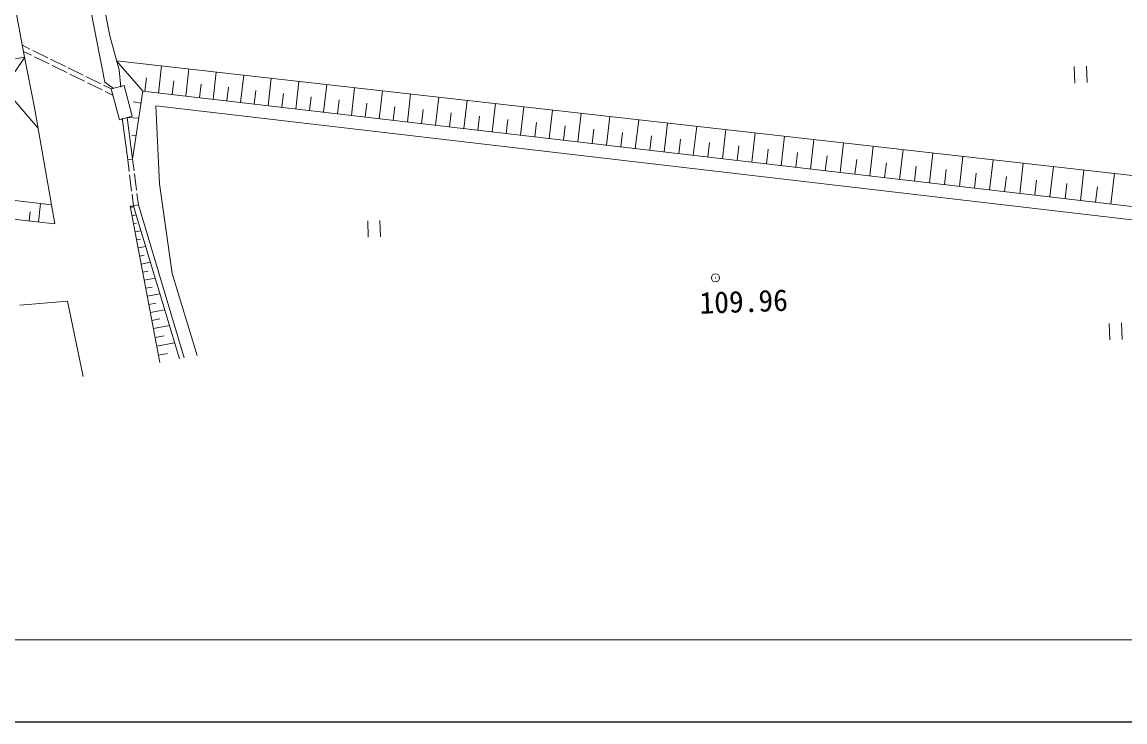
# Model space of a CAD drawing. Units: millimetres, scale not verified. Extents: x 40000 to 680000, y 20000 to 380000.
# Drawn here: x 281170 to 348370, y 205000 to 247646 of the extents above; entities that cross this region are included whole.
import ezdxf
from ezdxf.enums import TextEntityAlignment as Align

# ---------------------------------------------------------------- set-up
doc = ezdxf.new("R2010")
doc.units = ezdxf.units.MM
doc.header["$LTSCALE"] = 1000
doc.header["$PDMODE"] = 32
doc.header["$PDSIZE"] = 500
for name, color, linetype, lineweight in [('M-BGD', 7, 'Continuous', 13), ('M-STR-HTXT', 7, 'Continuous', 13), ('M-TTL-BAND', 7, 'Continuous', 25)]:
    doc.layers.add(name, color=color, linetype=linetype, lineweight=lineweight)
doc.styles.add('ＭＳ ゴシック', font='')
doc.styles.get('ＭＳ ゴシック').set_extended_font_data('MS Gothic')

msp = doc.modelspace()

# ---------------------------------------------------------------- linework, layer by layer
at = {"layer": 'M-BGD'}
for p, q in [((283859, 256065), (286218, 243976)), ((284714, 256166), (286509, 246813)), ((281328, 245515), (279812, 253426)), ((286509, 246813), (287087, 244734)), ((281191, 246228), (281653, 246001)), ((281328, 245515), (280640, 245383)), ((280754, 244641), (281329, 245508)), ((281262, 245859), (281739, 245625)), ((281328, 245515), (281904, 242535)), ((281832, 245913), (282730, 245472)), ((281919, 245536), (282816, 245095)), ((282909, 245384), (283807, 244943)), ((288527, 243432), (286934, 245286)), ((282996, 245007), (283893, 244566)), ((283986, 244855), (284884, 244414)), ((287087, 244734), (287186, 243688)), ((289480, 243321), (289673, 244977)), ((291142, 243127), (291335, 244789)), ((345286, 244930), (345321, 243931)), ((346070, 243957), (346036, 244956)), ((279381, 244404), (282137, 241209)), ((284073, 244478), (284970, 244037)), ((285063, 244326), (285961, 243885)), ((285150, 243949), (286047, 243508)), ((286742, 243607), (286218, 243976)), ((288652, 243417), (288749, 244245)), ((290311, 243224), (290408, 244055)), ((292809, 242933), (293004, 244601)), ((294483, 242738), (294678, 244411)), ((296162, 242542), (296357, 244222)), ((297847, 242346), (298043, 244031)), ((286140, 243797), (286602, 243570)), ((286227, 243420), (286704, 243185)), ((286602, 243570), (287386, 243779)), ((287101, 241697), (286602, 243570)), ((287386, 243779), (287885, 241906)), ((288527, 243432), (287903, 239290)), ((288527, 243432), (393511, 231198)), ((291975, 243030), (292073, 243864)), ((293646, 242836), (293743, 243672)), ((295322, 242640), (295420, 243480)), ((297004, 242444), (297102, 243287)), ((299538, 242149), (299735, 243840)), ((301235, 241951), (301433, 243648)), ((302938, 241753), (303136, 243456)), ((288416, 242699), (287936, 242775)), ((298692, 242248), (298791, 243093)), ((300386, 242050), (300485, 242899)), ((302086, 241852), (302186, 242703)), ((304647, 241554), (304846, 243263)), ((306362, 241354), (306562, 243069)), ((308083, 241153), (308283, 242874)), ((309810, 240952), (310011, 242679)), ((281904, 242535), (283162, 235358)), ((289319, 242534), (393281, 230420)), ((289319, 242534), (289536, 237798)), ((303792, 241653), (303892, 242508)), ((305504, 241454), (305604, 242311)), ((307222, 241254), (307323, 242114)), ((311543, 240750), (311745, 242483)), ((313282, 240547), (313485, 242287)), ((315028, 240344), (315231, 242089)), ((287885, 241906), (287101, 241697)), ((287277, 241785), (287605, 239252)), ((287574, 241823), (287903, 239290)), ((288280, 241792), (287574, 241823)), ((308946, 241053), (309047, 241916)), ((310676, 240851), (310777, 241718)), ((312413, 240649), (312514, 241518)), ((314155, 240446), (314257, 241318)), ((316779, 240140), (316983, 241891)), ((318537, 239935), (318742, 241693)), ((320301, 239729), (320506, 241493)), ((322071, 239523), (322277, 241293)), ((288119, 240724), (287856, 240753)), ((315903, 240242), (316005, 241118)), ((317658, 240037), (317760, 240916)), ((319419, 239832), (319521, 240714)), ((323847, 239316), (324054, 241093)), ((325630, 239108), (325837, 240891)), ((327418, 238900), (327627, 240689)), ((249358, 240461), (282960, 236509)), ((321186, 239626), (321289, 240511)), ((322959, 239420), (323062, 240308)), ((324738, 239212), (324842, 240104)), ((329214, 238691), (329423, 240486)), ((331015, 238481), (331225, 240282)), ((332823, 238270), (333033, 240078)), ((287605, 239252), (287903, 239290)), ((287605, 239252), (287696, 238539)), ((287903, 239290), (287992, 238589)), ((326524, 239004), (326628, 239899)), ((328316, 238795), (328421, 239693)), ((330114, 238586), (330219, 239487)), ((331919, 238376), (332024, 239279)), ((334637, 238059), (334848, 239873)), ((336457, 237847), (336670, 239667)), ((338284, 237634), (338497, 239461)), ((340118, 237420), (340331, 239254)), ((283162, 235358), (249408, 239000)), ((333730, 238165), (333836, 239072)), ((335547, 237953), (335653, 238863)), ((337371, 237740), (337477, 238654)), ((341958, 237206), (342172, 239046)), ((343804, 236991), (344019, 238837)), ((345657, 236775), (345873, 238628)), ((287721, 238340), (287847, 237348)), ((288017, 238391), (288143, 237399)), ((339201, 237527), (339308, 238444)), ((341038, 237313), (341145, 238233)), ((342881, 237098), (342988, 238021)), ((347516, 236558), (347733, 238417)), ((289536, 237798), (290321, 232323)), ((344730, 236883), (344838, 237809)), ((346586, 236666), (346695, 237596)), ((282168, 235465), (282289, 236588)), ((287872, 237150), (287963, 236437)), ((288168, 237200), (288257, 236499)), ((281606, 235526), (281667, 236087)), ((287761, 236436), (287963, 236437)), ((289566, 226905), (287761, 236436)), ((287780, 236339), (287906, 236363)), ((287873, 235848), (288125, 235896)), ((287963, 236437), (288257, 236499)), ((287963, 236437), (290753, 227124)), ((288257, 236499), (291050, 227179)), ((287966, 235357), (288143, 235390)), ((302230, 235531), (302264, 234532)), ((303014, 234558), (302979, 235557)), ((288059, 234865), (288413, 234932)), ((288152, 234374), (288380, 234417)), ((288245, 233883), (288702, 233969)), ((288338, 233391), (288618, 233444)), ((288431, 232900), (288991, 233006)), ((288524, 232409), (288855, 232472)), ((288617, 231918), (289279, 232043)), ((290321, 232323), (291846, 227326)), ((288710, 231426), (289092, 231499)), ((281030, 230395), (283943, 230649)), ((283943, 230649), (284895, 226042)), ((288803, 230935), (289568, 231080)), ((288896, 230444), (289330, 230526)), ((288989, 229953), (289856, 230117)), ((289082, 229461), (289567, 229553)), ((347408, 229284), (347442, 228285)), ((348192, 228311), (348157, 229310)), ((289175, 228970), (290145, 229154)), ((289278, 228429), (289819, 228531)), ((289380, 227887), (290463, 228092)), ((289483, 227346), (290024, 227448))]:
    msp.add_line(p, q, dxfattribs=at)
msp.add_lwpolyline([(394312, 233304), (392359, 233376), (286934, 245286)], dxfattribs=at)
msp.add_point((323425, 232059), dxfattribs=at)
at = {"layer": 'M-STR-HTXT'}
msp.add_line((553959, 210000), (172285, 210000), dxfattribs=at)
at = {"layer": 'M-TTL-BAND'}
msp.add_line((40000, 205000), (579000, 205000), dxfattribs=at)

# ---------------------------------------------------------------- texts
at = {"layer": 'M-BGD', "style": 'ＭＳ ゴシック'}
msp.add_text('109.96', height=1320, rotation=1.967, dxfattribs=at).set_placement((322447, 230530), align=Align.MIDDLE_LEFT)

doc.saveas('drawing.dxf')
